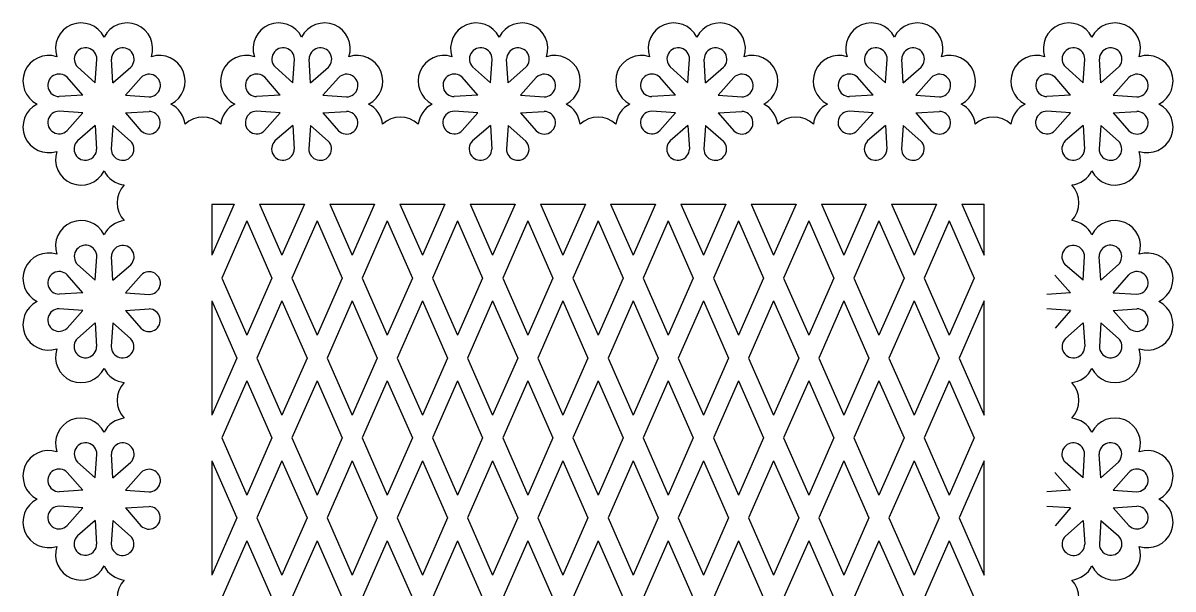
# Model space of a CAD drawing. Extents: x -356 to 210, y -55 to 208.
# Drawn here: x -69.3 to 55.9, y 146.1 to 207.8 of the extents above; entities that cross this region are included whole.
import ezdxf

# ---------------------------------------------------------------- set-up
doc = ezdxf.new("R2010")
doc.units = 0
doc.layers.get('0').update_dxf_attribs({"linetype": 'CONTINUOUS'})

msp = doc.modelspace()

# ---------------------------------------------------------------- linework, layer by layer
for p, q in [((-61.451568, 201.264155), (-63.381406, 202.974508)), ((-61.451568, 201.264155), (-61.271561, 203.838245)), ((-59.526895, 201.264155), (-59.682094, 203.838159)), ((-59.526895, 201.264155), (-57.579454, 202.957028)), ((-39.946929, 201.264155), (-41.876767, 202.974508)), ((-39.946929, 201.264155), (-39.766922, 203.838245)), ((-38.022256, 201.264155), (-38.177455, 203.838159)), ((-38.022256, 201.264155), (-36.074815, 202.957028)), ((-18.44229, 201.264155), (-20.372127, 202.974508)), ((-18.44229, 201.264155), (-18.262282, 203.838245)), ((-16.517617, 201.264155), (-16.672816, 203.838159)), ((-16.517617, 201.264155), (-14.570176, 202.957028)), ((3.06235, 201.264155), (1.132512, 202.974508)), ((3.06235, 201.264155), (3.242357, 203.838245)), ((4.987023, 201.264155), (4.831824, 203.838159)), ((4.987023, 201.264155), (6.934464, 202.957028)), ((24.566989, 201.264155), (22.637151, 202.974508)), ((24.566989, 201.264155), (24.746996, 203.838245)), ((26.491662, 201.264155), (26.336463, 203.838159)), ((26.491662, 201.264155), (28.439103, 202.957028)), ((46.071628, 201.264155), (44.141791, 202.974508)), ((46.071628, 201.264155), (46.251636, 203.838245)), ((47.996301, 201.264155), (47.841102, 203.838159)), ((47.996301, 201.264155), (49.943742, 202.957028)), ((-62.812517, 199.903206), (-64.50539, 201.850647)), ((-58.165946, 199.903206), (-56.455593, 201.833044)), ((-41.307878, 199.903206), (-43.000751, 201.850647)), ((-36.661307, 199.903206), (-34.950953, 201.833044)), ((-19.803239, 199.903206), (-21.496111, 201.850647)), ((-15.156667, 199.903206), (-13.446314, 201.833044)), ((1.7014, 199.903206), (0.008528, 201.850647)), ((6.347972, 199.903206), (8.058325, 201.833044)), ((23.20604, 199.903206), (21.513167, 201.850647)), ((27.852611, 199.903206), (29.562965, 201.833044)), ((44.710679, 199.903206), (43.017807, 201.850647)), ((49.357251, 199.903206), (51.067604, 201.833044)), ((-62.812517, 199.903206), (-65.386521, 199.748007)), ((-58.165946, 199.903206), (-55.591856, 199.723199)), ((-41.307878, 199.903206), (-43.881882, 199.748007)), ((-36.661307, 199.903206), (-34.087216, 199.723199)), ((-19.803239, 199.903206), (-22.377243, 199.748007)), ((-15.156667, 199.903206), (-12.582577, 199.723199)), ((1.7014, 199.903206), (-0.872603, 199.748007)), ((6.347972, 199.903206), (8.922062, 199.723199)), ((23.20604, 199.903206), (20.632036, 199.748007)), ((27.852611, 199.903206), (30.426702, 199.723199)), ((44.710679, 199.903206), (42.136675, 199.748007)), ((49.357251, 199.903206), (51.931341, 199.723199)), ((-62.812517, 197.978533), (-65.386608, 198.15854)), ((-62.812517, 197.978533), (-64.522871, 196.048695)), ((-58.165946, 197.978533), (-55.591942, 198.133732)), ((-58.165946, 197.978533), (-56.473073, 196.031092)), ((-41.307878, 197.978533), (-43.881969, 198.15854)), ((-41.307878, 197.978533), (-43.018231, 196.048695)), ((-36.661307, 197.978533), (-34.087303, 198.133732)), ((-36.661307, 197.978533), (-34.968434, 196.031092)), ((-19.803239, 197.978533), (-22.377329, 198.15854)), ((-19.803239, 197.978533), (-21.513592, 196.048695)), ((-15.156667, 197.978533), (-12.582663, 198.133732)), ((-15.156667, 197.978533), (-13.463795, 196.031092)), ((1.7014, 197.978533), (-0.87269, 198.15854)), ((1.7014, 197.978533), (-0.008953, 196.048695)), ((6.347972, 197.978533), (8.921976, 198.133732)), ((6.347972, 197.978533), (8.040844, 196.031092)), ((23.20604, 197.978533), (20.631949, 198.15854)), ((23.20604, 197.978533), (21.495687, 196.048695)), ((27.852611, 197.978533), (30.426615, 198.133732)), ((27.852611, 197.978533), (29.545484, 196.031092)), ((44.710679, 197.978533), (42.136589, 198.15854)), ((44.710679, 197.978533), (43.000326, 196.048695)), ((49.357251, 197.978533), (51.931255, 198.133732)), ((49.357251, 197.978533), (51.050123, 196.031092)), ((-61.451568, 196.617584), (-63.399009, 194.924711)), ((-61.451568, 196.617584), (-61.296369, 194.04358)), ((-59.526895, 196.617584), (-59.706902, 194.043493)), ((-59.526895, 196.617584), (-57.597057, 194.90723)), ((-39.946929, 196.617584), (-41.89437, 194.924711)), ((-39.946929, 196.617584), (-39.79173, 194.04358)), ((-38.022256, 196.617584), (-38.202263, 194.043493)), ((-38.022256, 196.617584), (-36.092418, 194.90723)), ((-18.44229, 196.617584), (-20.389731, 194.924711)), ((-18.44229, 196.617584), (-18.28709, 194.04358)), ((-16.517617, 196.617584), (-16.697624, 194.043493)), ((-16.517617, 196.617584), (-14.587779, 194.90723)), ((3.06235, 196.617584), (1.114909, 194.924711)), ((3.06235, 196.617584), (3.217549, 194.04358)), ((4.987023, 196.617584), (4.807016, 194.043493)), ((4.987023, 196.617584), (6.916861, 194.90723)), ((24.566989, 196.617584), (22.619548, 194.924711)), ((24.566989, 196.617584), (24.722188, 194.04358)), ((26.491662, 196.617584), (26.311655, 194.043493)), ((26.491662, 196.617584), (28.4215, 194.90723)), ((46.071628, 196.617584), (44.124187, 194.924711)), ((46.071628, 196.617584), (46.226827, 194.04358)), ((47.996301, 196.617584), (47.816294, 194.043493)), ((47.996301, 196.617584), (49.926139, 194.90723)), ((-46.330714, 188.052963), (-48.776818, 182.483148)), ((-48.776818, 188.052963), (-46.330714, 188.052963)), ((-48.776818, 188.052963), (-48.776818, 182.483148)), ((-43.577615, 188.052963), (-41.131512, 182.483148)), ((-43.577615, 188.052963), (-38.685408, 188.052963)), ((-38.685408, 188.052963), (-41.131512, 182.483148)), ((-35.932309, 188.052963), (-33.486205, 182.483148)), ((-35.932309, 188.052963), (-31.040102, 188.052963)), ((-31.040102, 188.052963), (-33.486205, 182.483148)), ((-28.287003, 188.052963), (-25.840899, 182.483148)), ((-28.287003, 188.052963), (-23.394796, 188.052963)), ((-23.394796, 188.052963), (-25.840899, 182.483148)), ((-20.641696, 188.052963), (-18.195593, 182.483148)), ((-20.641696, 188.052963), (-15.749489, 188.052963)), ((-15.749489, 188.052963), (-18.195593, 182.483148)), ((-12.99639, 188.052963), (-10.550287, 182.483148)), ((-12.99639, 188.052963), (-8.104183, 188.052963)), ((-8.104183, 188.052963), (-10.550287, 182.483148)), ((-5.351084, 188.052963), (-2.90498, 182.483148)), ((-5.351084, 188.052963), (-0.458877, 188.052963)), ((-0.458877, 188.052963), (-2.90498, 182.483148)), ((2.294222, 188.052963), (4.740326, 182.483148)), ((2.294222, 188.052963), (7.18643, 188.052963)), ((7.18643, 188.052963), (4.740326, 182.483148)), ((9.939529, 188.052963), (12.385632, 182.483148)), ((9.939529, 188.052963), (14.831736, 188.052963)), ((14.831736, 188.052963), (12.385632, 182.483148)), ((17.584835, 188.052963), (20.030939, 182.483148)), ((17.584835, 188.052963), (22.477042, 188.052963)), ((22.477042, 188.052963), (20.030939, 182.483148)), ((25.230141, 188.052963), (27.676245, 182.483148)), ((25.230141, 188.052963), (30.122348, 188.052963)), ((30.122348, 188.052963), (27.676245, 182.483148)), ((32.875448, 188.052963), (35.321551, 182.483148)), ((32.875448, 188.052963), (35.321551, 188.052963)), ((35.321551, 182.483148), (35.321551, 188.052963)), ((-44.954165, 186.213536), (-47.684631, 179.996223)), ((-44.954165, 186.213536), (-42.223698, 179.996223)), ((-37.308858, 186.213536), (-40.039325, 179.996223)), ((-37.308858, 186.213536), (-34.578392, 179.996223)), ((-29.663552, 186.213536), (-32.394019, 179.996223)), ((-29.663552, 186.213536), (-26.933086, 179.996223)), ((-22.018246, 186.213536), (-24.748712, 179.996223)), ((-22.018246, 186.213536), (-19.287779, 179.996223)), ((-14.37294, 186.213536), (-17.103406, 179.996223)), ((-14.37294, 186.213536), (-11.642473, 179.996223)), ((-6.727633, 186.213536), (-9.4581, 179.996223)), ((-6.727633, 186.213536), (-3.997167, 179.996223)), ((0.917673, 186.213536), (-1.812794, 179.996223)), ((0.917673, 186.213536), (3.648139, 179.996223)), ((8.562979, 186.213536), (5.832513, 179.996223)), ((8.562979, 186.213536), (11.293446, 179.996223)), ((16.208285, 186.213536), (13.477819, 179.996223)), ((16.208285, 186.213536), (18.938752, 179.996223)), ((23.853592, 186.213536), (21.123125, 179.996223)), ((23.853592, 186.213536), (26.584058, 179.996223)), ((31.498898, 186.213536), (28.768431, 179.996223)), ((31.498898, 186.213536), (34.229364, 179.996223)), ((-61.451568, 179.759516), (-61.271561, 182.333606)), ((-59.526895, 179.759516), (-59.682094, 182.33352)), ((46.071628, 179.759516), (46.226827, 182.33352)), ((47.996301, 179.759516), (47.816294, 182.333606)), ((-62.812517, 178.398567), (-64.50539, 180.346008)), ((-61.451568, 179.759516), (-63.381406, 181.469869)), ((-59.526895, 179.759516), (-57.579454, 181.452388)), ((-58.165946, 178.398567), (-56.455593, 180.328404)), ((44.710679, 178.398567), (43.000326, 180.328404)), ((46.071628, 179.759516), (44.124187, 181.452388)), ((47.996301, 179.759516), (49.926139, 181.469869)), ((49.357251, 178.398567), (51.050123, 180.346008)), ((-47.684631, 179.996223), (-44.954165, 173.77891)), ((-42.223698, 179.996223), (-44.954165, 173.77891)), ((-40.039325, 179.996223), (-37.308858, 173.77891)), ((-34.578392, 179.996223), (-37.308858, 173.77891)), ((-32.394019, 179.996223), (-29.663552, 173.77891)), ((-26.933086, 179.996223), (-29.663552, 173.77891)), ((-24.748712, 179.996223), (-22.018246, 173.77891)), ((-19.287779, 179.996223), (-22.018246, 173.77891)), ((-17.103406, 179.996223), (-14.37294, 173.77891)), ((-11.642473, 179.996223), (-14.37294, 173.77891)), ((-9.4581, 179.996223), (-6.727633, 173.77891)), ((-3.997167, 179.996223), (-6.727633, 173.77891)), ((-1.812794, 179.996223), (0.917673, 173.77891)), ((3.648139, 179.996223), (0.917673, 173.77891)), ((5.832513, 179.996223), (8.562979, 173.77891)), ((11.293446, 179.996223), (8.562979, 173.77891)), ((13.477819, 179.996223), (16.208285, 173.77891)), ((18.938752, 179.996223), (16.208285, 173.77891)), ((21.123125, 179.996223), (23.853592, 173.77891)), ((26.584058, 179.996223), (23.853592, 173.77891)), ((28.768431, 179.996223), (31.498898, 173.77891)), ((34.229364, 179.996223), (31.498898, 173.77891)), ((-62.812517, 178.398567), (-65.386521, 178.243367)), ((-58.165946, 178.398567), (-55.591856, 178.218559)), ((44.710679, 178.398567), (42.136589, 178.218559)), ((49.357251, 178.398567), (51.931255, 178.243367)), ((-62.812517, 176.473894), (-65.386608, 176.653901)), ((-58.165946, 176.473894), (-55.591942, 176.629093)), ((-48.776818, 177.509298), (-46.046351, 171.291985)), ((-48.776818, 177.509298), (-48.776818, 165.074672)), ((-41.131512, 177.509298), (-43.861978, 171.291985)), ((-41.131512, 177.509298), (-38.401045, 171.291985)), ((-33.486205, 177.509298), (-36.216672, 171.291985)), ((-33.486205, 177.509298), (-30.755739, 171.291985)), ((-25.840899, 177.509298), (-28.571366, 171.291985)), ((-25.840899, 177.509298), (-23.110433, 171.291985)), ((-18.195593, 177.509298), (-20.926059, 171.291985)), ((-18.195593, 177.509298), (-15.465126, 171.291985)), ((-10.550287, 177.509298), (-13.280753, 171.291985)), ((-10.550287, 177.509298), (-7.81982, 171.291985)), ((-2.90498, 177.509298), (-5.635447, 171.291985)), ((-2.90498, 177.509298), (-0.174514, 171.291985)), ((4.740326, 177.509298), (2.009859, 171.291985)), ((4.740326, 177.509298), (7.470793, 171.291985)), ((12.385632, 177.509298), (9.655166, 171.291985)), ((12.385632, 177.509298), (15.116099, 171.291985)), ((20.030939, 177.509298), (17.300472, 171.291985)), ((20.030939, 177.509298), (22.761405, 171.291985)), ((27.676245, 177.509298), (24.945778, 171.291985)), ((27.676245, 177.509298), (30.406711, 171.291985)), ((35.321551, 177.509298), (32.591085, 171.291985)), ((35.321551, 165.074672), (35.321551, 177.509298)), ((44.710679, 176.473894), (42.136675, 176.629093)), ((49.357251, 176.473894), (51.931341, 176.653901)), ((-62.812517, 176.473894), (-64.522871, 174.544056)), ((-58.165946, 176.473894), (-56.473073, 174.526453)), ((44.710679, 176.473894), (43.017807, 174.526453)), ((49.357251, 176.473894), (51.067604, 174.544056)), ((-61.451568, 175.112944), (-63.399009, 173.420072)), ((-61.451568, 175.112944), (-61.296369, 172.53894)), ((-59.526895, 175.112944), (-59.706902, 172.538854)), ((-59.526895, 175.112944), (-57.597057, 173.402591)), ((46.071628, 175.112944), (44.141791, 173.402591)), ((46.071628, 175.112944), (46.251636, 172.538854)), ((47.996301, 175.112944), (47.841102, 172.53894)), ((47.996301, 175.112944), (49.943742, 173.420072)), ((-46.046351, 171.291985), (-48.776818, 165.074672)), ((-43.861978, 171.291985), (-41.131512, 165.074672)), ((-38.401045, 171.291985), (-41.131512, 165.074672)), ((-36.216672, 171.291985), (-33.486205, 165.074672)), ((-30.755739, 171.291985), (-33.486205, 165.074672)), ((-28.571366, 171.291985), (-25.840899, 165.074672)), ((-23.110433, 171.291985), (-25.840899, 165.074672)), ((-20.926059, 171.291985), (-18.195593, 165.074672)), ((-15.465126, 171.291985), (-18.195593, 165.074672)), ((-13.280753, 171.291985), (-10.550287, 165.074672)), ((-7.81982, 171.291985), (-10.550287, 165.074672)), ((-5.635447, 171.291985), (-2.90498, 165.074672)), ((-0.174514, 171.291985), (-2.90498, 165.074672)), ((2.009859, 171.291985), (4.740326, 165.074672)), ((7.470793, 171.291985), (4.740326, 165.074672)), ((9.655166, 171.291985), (12.385632, 165.074672)), ((15.116099, 171.291985), (12.385632, 165.074672)), ((17.300472, 171.291985), (20.030939, 165.074672)), ((22.761405, 171.291985), (20.030939, 165.074672)), ((24.945778, 171.291985), (27.676245, 165.074672)), ((30.406711, 171.291985), (27.676245, 165.074672)), ((32.591085, 171.291985), (35.321551, 165.074672)), ((-44.954165, 168.80506), (-47.684631, 162.587747)), ((-44.954165, 168.80506), (-42.223698, 162.587747)), ((-37.308858, 168.80506), (-40.039325, 162.587747)), ((-37.308858, 168.80506), (-34.578392, 162.587747)), ((-29.663552, 168.80506), (-32.394019, 162.587747)), ((-29.663552, 168.80506), (-26.933086, 162.587747)), ((-22.018246, 168.80506), (-24.748712, 162.587747)), ((-22.018246, 168.80506), (-19.287779, 162.587747)), ((-14.37294, 168.80506), (-17.103406, 162.587747)), ((-14.37294, 168.80506), (-11.642473, 162.587747)), ((-6.727633, 168.80506), (-9.4581, 162.587747)), ((-6.727633, 168.80506), (-3.997167, 162.587747)), ((0.917673, 168.80506), (-1.812794, 162.587747)), ((0.917673, 168.80506), (3.648139, 162.587747)), ((8.562979, 168.80506), (5.832513, 162.587747)), ((8.562979, 168.80506), (11.293446, 162.587747)), ((16.208285, 168.80506), (13.477819, 162.587747)), ((16.208285, 168.80506), (18.938752, 162.587747)), ((23.853592, 168.80506), (21.123125, 162.587747)), ((23.853592, 168.80506), (26.584058, 162.587747)), ((31.498898, 168.80506), (28.768431, 162.587747)), ((31.498898, 168.80506), (34.229364, 162.587747)), ((-47.684631, 162.587747), (-44.954165, 156.370434)), ((-42.223698, 162.587747), (-44.954165, 156.370434)), ((-40.039325, 162.587747), (-37.308858, 156.370434)), ((-34.578392, 162.587747), (-37.308858, 156.370434)), ((-32.394019, 162.587747), (-29.663552, 156.370434)), ((-26.933086, 162.587747), (-29.663552, 156.370434)), ((-24.748712, 162.587747), (-22.018246, 156.370434)), ((-19.287779, 162.587747), (-22.018246, 156.370434)), ((-17.103406, 162.587747), (-14.37294, 156.370434)), ((-11.642473, 162.587747), (-14.37294, 156.370434)), ((-9.4581, 162.587747), (-6.727633, 156.370434)), ((-3.997167, 162.587747), (-6.727633, 156.370434)), ((-1.812794, 162.587747), (0.917673, 156.370434)), ((3.648139, 162.587747), (0.917673, 156.370434)), ((5.832513, 162.587747), (8.562979, 156.370434)), ((11.293446, 162.587747), (8.562979, 156.370434)), ((13.477819, 162.587747), (16.208285, 156.370434)), ((18.938752, 162.587747), (16.208285, 156.370434)), ((21.123125, 162.587747), (23.853592, 156.370434)), ((26.584058, 162.587747), (23.853592, 156.370434)), ((28.768431, 162.587747), (31.498898, 156.370434)), ((34.229364, 162.587747), (31.498898, 156.370434)), ((-61.451568, 158.254877), (-61.271561, 160.828967)), ((-59.526895, 158.254877), (-59.682094, 160.82888)), ((46.071628, 158.254877), (46.226827, 160.82888)), ((47.996301, 158.254877), (47.816294, 160.828967)), ((-61.451568, 158.254877), (-63.381406, 159.96523)), ((-59.526895, 158.254877), (-57.579454, 159.947749)), ((-48.776818, 160.100822), (-46.046351, 153.883509)), ((-48.776818, 160.100822), (-48.776818, 147.666196)), ((-41.131512, 160.100822), (-43.861978, 153.883509)), ((-41.131512, 160.100822), (-38.401045, 153.883509)), ((-33.486205, 160.100822), (-36.216672, 153.883509)), ((-33.486205, 160.100822), (-30.755739, 153.883509)), ((-25.840899, 160.100822), (-28.571366, 153.883509)), ((-25.840899, 160.100822), (-23.110433, 153.883509)), ((-18.195593, 160.100822), (-20.926059, 153.883509)), ((-18.195593, 160.100822), (-15.465126, 153.883509)), ((-10.550287, 160.100822), (-13.280753, 153.883509)), ((-10.550287, 160.100822), (-7.81982, 153.883509)), ((-2.90498, 160.100822), (-5.635447, 153.883509)), ((-2.90498, 160.100822), (-0.174514, 153.883509)), ((4.740326, 160.100822), (2.009859, 153.883509)), ((4.740326, 160.100822), (7.470793, 153.883509)), ((12.385632, 160.100822), (9.655166, 153.883509)), ((12.385632, 160.100822), (15.116099, 153.883509)), ((20.030939, 160.100822), (17.300472, 153.883509)), ((20.030939, 160.100822), (22.761405, 153.883509)), ((27.676245, 160.100822), (24.945778, 153.883509)), ((27.676245, 160.100822), (30.406711, 153.883509)), ((35.321551, 160.100822), (32.591085, 153.883509)), ((35.321551, 147.666196), (35.321551, 160.100822)), ((46.071628, 158.254877), (44.124187, 159.947749)), ((47.996301, 158.254877), (49.926139, 159.96523)), ((-62.812517, 156.893927), (-64.50539, 158.841368)), ((-58.165946, 156.893927), (-56.455593, 158.823765)), ((44.710679, 156.893927), (43.000326, 158.823765)), ((49.357251, 156.893927), (51.050123, 158.841368)), ((-62.812517, 156.893927), (-65.386521, 156.738728)), ((-58.165946, 156.893927), (-55.591856, 156.71392)), ((44.710679, 156.893927), (42.136589, 156.71392)), ((49.357251, 156.893927), (51.931255, 156.738728)), ((-62.812517, 154.969254), (-65.386608, 155.149261)), ((-62.812517, 154.969254), (-64.522871, 153.039416)), ((-58.165946, 154.969254), (-55.591942, 155.124453)), ((-58.165946, 154.969254), (-56.473073, 153.021813)), ((44.710679, 154.969254), (42.136675, 155.124453)), ((44.710679, 154.969254), (43.017807, 153.021813)), ((49.357251, 154.969254), (51.931341, 155.149261)), ((49.357251, 154.969254), (51.067604, 153.039416)), ((-61.451568, 153.608305), (-63.399009, 151.915433)), ((-61.451568, 153.608305), (-61.296369, 151.034301)), ((-59.526895, 153.608305), (-59.706902, 151.034215)), ((-59.526895, 153.608305), (-57.597057, 151.897952)), ((-46.046351, 153.883509), (-48.776818, 147.666196)), ((-43.861978, 153.883509), (-41.131512, 147.666196)), ((-38.401045, 153.883509), (-41.131512, 147.666196)), ((-36.216672, 153.883509), (-33.486205, 147.666196)), ((-30.755739, 153.883509), (-33.486205, 147.666196)), ((-28.571366, 153.883509), (-25.840899, 147.666196)), ((-23.110433, 153.883509), (-25.840899, 147.666196)), ((-20.926059, 153.883509), (-18.195593, 147.666196)), ((-15.465126, 153.883509), (-18.195593, 147.666196)), ((-13.280753, 153.883509), (-10.550287, 147.666196)), ((-7.81982, 153.883509), (-10.550287, 147.666196)), ((-5.635447, 153.883509), (-2.90498, 147.666196)), ((-0.174514, 153.883509), (-2.90498, 147.666196)), ((2.009859, 153.883509), (4.740326, 147.666196)), ((7.470793, 153.883509), (4.740326, 147.666196)), ((9.655166, 153.883509), (12.385632, 147.666196)), ((15.116099, 153.883509), (12.385632, 147.666196)), ((17.300472, 153.883509), (20.030939, 147.666196)), ((22.761405, 153.883509), (20.030939, 147.666196)), ((24.945778, 153.883509), (27.676245, 147.666196)), ((30.406711, 153.883509), (27.676245, 147.666196)), ((32.591085, 153.883509), (35.321551, 147.666196)), ((46.071628, 153.608305), (44.141791, 151.897952)), ((46.071628, 153.608305), (46.251636, 151.034215)), ((47.996301, 153.608305), (47.841102, 151.034301)), ((47.996301, 153.608305), (49.943742, 151.915433)), ((-44.954165, 151.396584), (-47.684631, 145.179271)), ((-44.954165, 151.396584), (-42.223698, 145.179271)), ((-37.308858, 151.396584), (-40.039325, 145.179271)), ((-37.308858, 151.396584), (-34.578392, 145.179271)), ((-29.663552, 151.396584), (-32.394019, 145.179271)), ((-29.663552, 151.396584), (-26.933086, 145.179271)), ((-22.018246, 151.396584), (-24.748712, 145.179271)), ((-22.018246, 151.396584), (-19.287779, 145.179271)), ((-14.37294, 151.396584), (-17.103406, 145.179271)), ((-14.37294, 151.396584), (-11.642473, 145.179271)), ((-6.727633, 151.396584), (-9.4581, 145.179271)), ((-6.727633, 151.396584), (-3.997167, 145.179271)), ((0.917673, 151.396584), (-1.812794, 145.179271)), ((0.917673, 151.396584), (3.648139, 145.179271)), ((8.562979, 151.396584), (5.832513, 145.179271)), ((8.562979, 151.396584), (11.293446, 145.179271)), ((16.208285, 151.396584), (13.477819, 145.179271)), ((16.208285, 151.396584), (18.938752, 145.179271)), ((23.853592, 151.396584), (21.123125, 145.179271)), ((23.853592, 151.396584), (26.584058, 145.179271)), ((31.498898, 151.396584), (28.768431, 145.179271)), ((31.498898, 151.396584), (34.229364, 145.179271))]:
    msp.add_line(p, q)
for centre, radius, start, end in [((-62.98745, 204.972103), 2.793147, 26.567243, 198.432757), ((-57.991013, 204.972103), 2.793147, 341.567243, 153.432757), ((-41.482811, 204.972103), 2.793147, 26.567243, 198.432757), ((-36.486374, 204.972103), 2.793147, 341.567243, 153.432757), ((-19.978172, 204.972103), 2.793147, 26.567243, 198.432757), ((-14.981734, 204.972103), 2.793147, 341.567243, 153.432757), ((1.526468, 204.972103), 2.793147, 26.567243, 198.432757), ((6.522905, 204.972103), 2.793147, 341.567243, 153.432757), ((23.031107, 204.972103), 2.793147, 26.567243, 198.432757), ((28.027544, 204.972103), 2.793147, 341.567243, 153.432757), ((44.535746, 204.972103), 2.793147, 26.567243, 198.432757), ((49.532183, 204.972103), 2.793147, 341.567243, 153.432757), ((-66.520465, 201.439088), 2.793147, 71.567243, 243.432757), ((-62.503608, 203.839037), 1.232047, 359.963173, 224.563654), ((-58.450083, 203.828776), 1.232047, 314.963173, 179.563654), ((-54.457999, 201.439088), 2.793147, 296.567243, 108.432757), ((-45.015826, 201.439088), 2.793147, 71.567243, 243.432757), ((-40.998969, 203.839037), 1.232047, 359.963173, 224.563654), ((-36.945444, 203.828776), 1.232047, 314.963173, 179.563654), ((-32.953359, 201.439088), 2.793147, 296.567243, 108.432757), ((-23.511186, 201.439088), 2.793147, 71.567243, 243.432757), ((-19.494329, 203.839037), 1.232047, 359.963173, 224.563654), ((-15.440804, 203.828776), 1.232047, 314.963173, 179.563654), ((-11.44872, 201.439088), 2.793147, 296.567243, 108.432757), ((-2.006547, 201.439088), 2.793147, 71.567243, 243.432757), ((2.01031, 203.839037), 1.232047, 359.963173, 224.563654), ((6.063835, 203.828776), 1.232047, 314.963173, 179.563654), ((10.055919, 201.439088), 2.793147, 296.567243, 108.432757), ((19.498092, 201.439088), 2.793147, 71.567243, 243.432757), ((23.514949, 203.839037), 1.232047, 359.963173, 224.563654), ((27.568474, 203.828776), 1.232047, 314.963173, 179.563654), ((31.560559, 201.439088), 2.793147, 296.567243, 108.432757), ((41.002732, 201.439088), 2.793147, 71.567243, 243.432757), ((45.019589, 203.839037), 1.232047, 359.963173, 224.563654), ((49.073114, 203.828776), 1.232047, 314.963173, 179.563654), ((53.065198, 201.439088), 2.793147, 296.567243, 108.432757), ((-65.377139, 200.980018), 1.232047, 44.963173, 269.563654), ((-55.591064, 200.955246), 1.232047, 269.963173, 134.563654), ((-43.872499, 200.980018), 1.232047, 44.963173, 269.563654), ((-34.086424, 200.955246), 1.232047, 269.963173, 134.563654), ((-22.36786, 200.980018), 1.232047, 44.963173, 269.563654), ((-12.581785, 200.955246), 1.232047, 269.963173, 134.563654), ((-0.863221, 200.980018), 1.232047, 44.963173, 269.563654), ((8.922854, 200.955246), 1.232047, 269.963173, 134.563654), ((20.641419, 200.980018), 1.232047, 44.963173, 269.563654), ((30.427494, 200.955246), 1.232047, 269.963173, 134.563654), ((42.146058, 200.980018), 1.232047, 44.963173, 269.563654), ((51.932133, 200.955246), 1.232047, 269.963173, 134.563654), ((-66.520465, 196.442651), 2.793147, 116.567243, 288.432757), ((-65.3874, 196.926493), 1.232047, 89.963173, 314.563654), ((-55.601325, 196.901721), 1.232047, 224.963173, 89.563654), ((-54.457999, 196.442651), 2.793147, 6.041745, 63.432757), ((-45.015826, 196.442651), 2.793147, 116.567243, 173.958255), ((-43.88276, 196.926493), 1.232047, 89.963173, 314.563654), ((-34.096686, 196.901721), 1.232047, 224.963173, 89.563654), ((-32.953359, 196.442651), 2.793147, 6.041745, 63.432757), ((-23.511186, 196.442651), 2.793147, 116.567243, 173.958255), ((-22.378121, 196.926493), 1.232047, 89.963173, 314.563654), ((-12.592046, 196.901721), 1.232047, 224.963173, 89.563654), ((-11.44872, 196.442651), 2.793147, 6.041745, 63.432757), ((-2.006547, 196.442651), 2.793147, 116.567243, 173.958255), ((-0.873482, 196.926493), 1.232047, 89.963173, 314.563654), ((8.912593, 196.901721), 1.232047, 224.963173, 89.563654), ((10.055919, 196.442651), 2.793147, 6.041745, 63.432757), ((19.498092, 196.442651), 2.793147, 116.567243, 173.958255), ((20.631158, 196.926493), 1.232047, 89.963173, 314.563654), ((30.417232, 196.901721), 1.232047, 224.963173, 89.563654), ((31.560559, 196.442651), 2.793147, 6.041745, 63.432757), ((41.002732, 196.442651), 2.793147, 116.567243, 173.958255), ((42.135797, 196.926493), 1.232047, 89.963173, 314.563654), ((51.921872, 196.901721), 1.232047, 224.963173, 89.563654), ((53.065198, 196.442651), 2.793147, 251.567243, 63.432757), ((-49.736912, 194.730484), 2.793147, 45.909485, 134.090515), ((-28.232273, 194.730484), 2.793147, 45.909485, 134.090515), ((-6.727633, 194.730484), 2.793147, 45.909485, 134.090515), ((14.777006, 194.730484), 2.793147, 45.909485, 134.090515), ((36.281645, 194.730484), 2.793147, 45.909485, 134.090515), ((-62.528381, 194.052963), 1.232047, 134.963173, 359.563654), ((-58.474856, 194.042701), 1.232047, 179.963173, 44.563654), ((-41.023741, 194.052963), 1.232047, 134.963173, 359.563654), ((-36.970216, 194.042701), 1.232047, 179.963173, 44.563654), ((-19.519102, 194.052963), 1.232047, 134.963173, 359.563654), ((-15.465577, 194.042701), 1.232047, 179.963173, 44.563654), ((1.985537, 194.052963), 1.232047, 134.963173, 359.563654), ((6.039062, 194.042701), 1.232047, 179.963173, 44.563654), ((23.490177, 194.052963), 1.232047, 134.963173, 359.563654), ((27.543702, 194.042701), 1.232047, 179.963173, 44.563654), ((44.994816, 194.052963), 1.232047, 134.963173, 359.563654), ((49.048341, 194.042701), 1.232047, 179.963173, 44.563654), ((-62.98745, 192.909636), 2.793147, 161.567243, 333.432757), ((49.532183, 192.909636), 2.793147, 206.567243, 18.432757), ((-57.991013, 192.909636), 2.793147, 206.567243, 263.958255), ((44.535746, 192.909636), 2.793147, 276.041745, 333.432757), ((-56.278846, 188.18855), 2.793147, 135.909485, 224.090515), ((42.82358, 188.18855), 2.793147, 315.909485, 44.090515), ((-62.98745, 183.467463), 2.793147, 26.567243, 198.432757), ((-57.991013, 183.467463), 2.793147, 96.041745, 153.432757), ((44.535746, 183.467463), 2.793147, 26.567243, 83.958255), ((49.532183, 183.467463), 2.793147, 341.567243, 153.432757), ((-62.503608, 182.334398), 1.232047, 359.963173, 224.563654), ((-58.450083, 182.324137), 1.232047, 314.963173, 179.563654), ((44.994816, 182.324137), 1.232047, 0.436346, 225.036827), ((49.048341, 182.334398), 1.232047, 315.436346, 180.036827), ((-66.520465, 179.934449), 2.793147, 71.567243, 243.432757), ((53.065198, 179.934449), 2.793147, 296.567243, 108.432757), ((-65.377139, 179.475379), 1.232047, 44.963173, 269.563654), ((-55.591064, 179.450606), 1.232047, 269.963173, 134.563654), ((51.921872, 179.475379), 1.232047, 270.436346, 135.036827), ((-66.520465, 174.938011), 2.793147, 116.567243, 288.432757), ((-65.3874, 175.421854), 1.232047, 89.963173, 314.563654), ((-55.601325, 175.397081), 1.232047, 224.963173, 89.563654), ((51.932133, 175.421854), 1.232047, 225.436346, 90.036827), ((53.065198, 174.938011), 2.793147, 251.567243, 63.432757), ((-62.528381, 172.548323), 1.232047, 134.963173, 359.563654), ((-58.474856, 172.538062), 1.232047, 179.963173, 44.563654), ((45.019589, 172.538062), 1.232047, 135.436346, 0.036827), ((49.073114, 172.548323), 1.232047, 180.436346, 45.036827), ((-62.98745, 171.404997), 2.793147, 161.567243, 333.432757), ((49.532183, 171.404997), 2.793147, 206.567243, 18.432757), ((-57.991013, 171.404997), 2.793147, 206.567243, 263.958255), ((44.535746, 171.404997), 2.793147, 276.041745, 333.432757), ((-56.278846, 166.68391), 2.793147, 135.909485, 224.090515), ((42.82358, 166.68391), 2.793147, 315.909485, 44.090515), ((-62.98745, 161.962824), 2.793147, 26.567243, 198.432757), ((-57.991013, 161.962824), 2.793147, 96.041745, 153.432757), ((44.535746, 161.962824), 2.793147, 26.567243, 83.958255), ((49.532183, 161.962824), 2.793147, 341.567243, 153.432757), ((-62.503608, 160.829759), 1.232047, 359.963173, 224.563654), ((-58.450083, 160.819498), 1.232047, 314.963173, 179.563654), ((44.994816, 160.819498), 1.232047, 0.436346, 225.036827), ((49.048341, 160.829759), 1.232047, 315.436346, 180.036827), ((-66.520465, 158.429809), 2.793147, 71.567243, 243.432757), ((53.065198, 158.429809), 2.793147, 296.567243, 108.432757), ((-65.377139, 157.97074), 1.232047, 44.963173, 269.563654), ((-55.591064, 157.945967), 1.232047, 269.963173, 134.563654), ((51.921872, 157.97074), 1.232047, 270.436346, 135.036827), ((-66.520465, 153.433372), 2.793147, 116.567243, 288.432757), ((53.065198, 153.433372), 2.793147, 251.567243, 63.432757), ((-65.3874, 153.917215), 1.232047, 89.963173, 314.563654), ((-55.601325, 153.892442), 1.232047, 224.963173, 89.563654), ((51.932133, 153.917215), 1.232047, 225.436346, 90.036827), ((-62.528381, 151.043684), 1.232047, 134.963173, 359.563654), ((-58.474856, 151.033423), 1.232047, 179.963173, 44.563654), ((45.019589, 151.033423), 1.232047, 135.436346, 0.036827), ((49.073114, 151.043684), 1.232047, 180.436346, 45.036827), ((-62.98745, 149.900358), 2.793147, 161.567243, 333.432757), ((49.532183, 149.900358), 2.793147, 206.567243, 18.432757), ((-57.991013, 149.900358), 2.793147, 206.567243, 263.958255), ((44.535746, 149.900358), 2.793147, 276.041745, 333.432757), ((-56.278846, 145.179271), 2.793147, 135.909485, 224.090515), ((42.82358, 145.179271), 2.793147, 315.909485, 44.090515)]:
    msp.add_arc(centre, radius, start, end)

doc.saveas('drawing.dxf')
